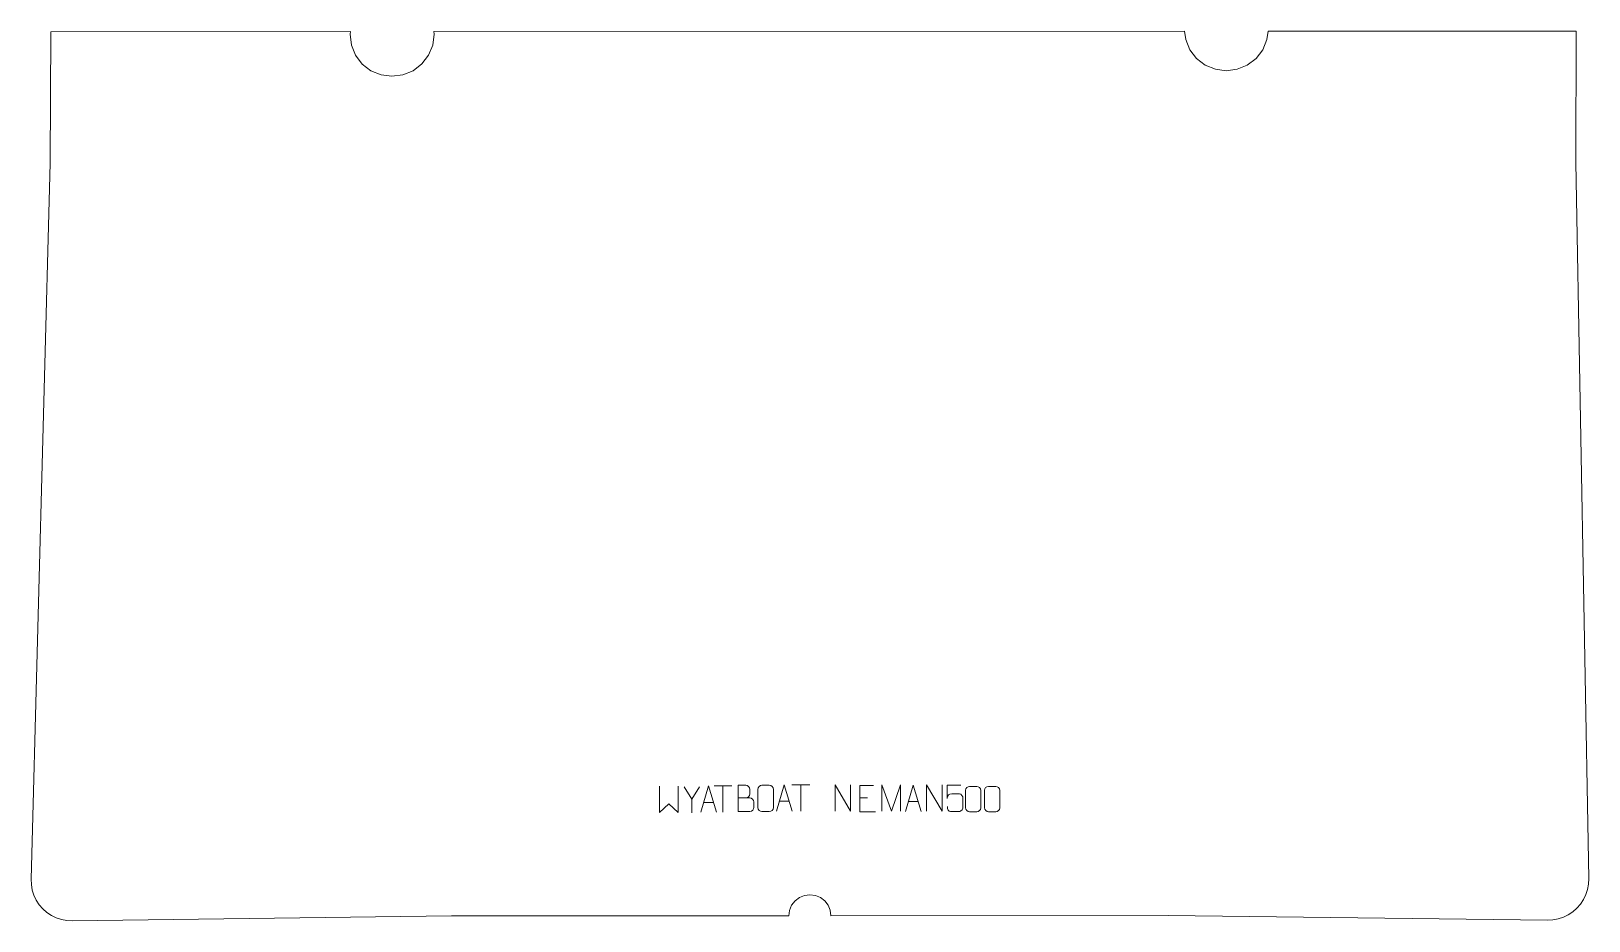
# Model space of a CAD drawing. Header units: millimetres. Extents: x -746 to 735, y -794 to 52.
import ezdxf

# ---------------------------------------------------------------- set-up
doc = ezdxf.new("R2010")
doc.units = ezdxf.units.MM
doc.header["$MEASUREMENT"] = 0
doc.layers.add('layer 1', color=7, linetype='Continuous')

msp = doc.modelspace()

# ---------------------------------------------------------------- linework, layer by layer
at = {"layer": 'layer 1', "color": 242, "lineweight": 9}
msp.add_open_spline([(-707.3223, -794.1889), (-707.3223, -794.1889), (-712.4938, -793.9099), (-712.4938, -793.9099), (-712.4938, -793.9099), (-712.4938, -793.9099), (-717.5773, -792.9427), (-717.5773, -792.9427), (-717.5773, -792.9427), (-717.5773, -792.9427), (-722.4834, -791.3047), (-722.4834, -791.3047), (-722.4834, -791.3047), (-722.4834, -791.3047), (-727.1223, -789.0265), (-727.1223, -789.0265), (-727.1223, -789.0265), (-727.1223, -789.0265), (-731.4134, -786.1471), (-731.4134, -786.1471), (-731.4134, -786.1471), (-731.4134, -786.1471), (-735.2795, -782.7201), (-735.2795, -782.7201), (-735.2795, -782.7201), (-735.2795, -782.7201), (-738.6517, -778.8036), (-738.6517, -778.8036), (-738.6517, -778.8036), (-738.6517, -778.8036), (-741.4694, -774.4703), (-741.4694, -774.4703), (-741.4694, -774.4703), (-741.4694, -774.4703), (-743.6826, -769.7961), (-743.6826, -769.7961), (-743.6826, -769.7961), (-743.6826, -769.7961), (-745.2509, -764.8647), (-745.2509, -764.8647), (-745.2509, -764.8647), (-745.2509, -764.8647), (-746.1481, -759.7641), (-746.1481, -759.7641), (-746.1481, -759.7641), (-746.1481, -759.7641), (-746.3575, -754.5844), (-746.3575, -754.5844), (-746.3575, -754.5844), (-746.3575, -754.5844), (-728.3487, -73.5074), (-728.3487, -73.5074), (-728.3487, -73.5074), (-728.3487, -73.5074), (-727.6491, 51.4831), (-727.6491, 51.4831), (-727.6491, 51.4831), (-727.6491, 51.4831), (-442.694, 51.602), (-442.694, 51.602), (-442.694, 51.602), (-442.694, 51.602), (-443.0358, 49.1018), (-443.0358, 49.1018), (-443.0358, 49.1018), (-443.0358, 49.1018), (-441.7245, 38.7532), (-441.7245, 38.7532), (-441.7245, 38.7532), (-441.7245, 38.7532), (-437.7739, 29.11), (-437.7739, 29.11), (-437.7739, 29.11), (-437.7739, 29.11), (-431.4559, 20.8303), (-431.4559, 20.8303), (-431.4559, 20.8303), (-431.4559, 20.8303), (-423.1992, 14.478), (-423.1992, 14.478), (-423.1992, 14.478), (-423.1992, 14.478), (-413.5661, 10.4875), (-413.5661, 10.4875), (-413.5661, 10.4875), (-413.5661, 10.4875), (-403.2152, 9.1282), (-403.2152, 9.1282), (-403.2152, 9.1282), (-403.2152, 9.1282), (-392.8507, 10.4956), (-392.8507, 10.4956), (-392.8507, 10.4956), (-392.8507, 10.4956), (-383.1787, 14.4952), (-383.1787, 14.4952), (-383.1787, 14.4952), (-383.1787, 14.4952), (-374.8592, 20.8543), (-374.8592, 20.8543), (-374.8592, 20.8543), (-374.8592, 20.8543), (-368.4589, 29.1398), (-368.4589, 29.1398), (-368.4589, 29.1398), (-368.4589, 29.1398), (-364.4133, 38.7853), (-364.4133, 38.7853), (-364.4133, 38.7853), (-364.4133, 38.7853), (-363.0006, 49.1361), (-363.0006, 49.1361), (-363.0006, 49.1361), (-363.0006, 49.1361), (-363.3171, 51.6351), (-363.3171, 51.6351), (-363.3171, 51.6351), (-363.3171, 51.6351), (350.6543, 51.9335), (350.6543, 51.9335), (350.6543, 51.9335), (350.6543, 51.9335), (351.6624, 44.0835), (351.6624, 44.0835), (351.6624, 44.0835), (351.6624, 44.0835), (355.6279, 34.4403), (355.6279, 34.4403), (355.6279, 34.4403), (355.6279, 34.4403), (361.9595, 26.1606), (361.9595, 26.1606), (361.9595, 26.1606), (361.9595, 26.1606), (370.2265, 19.8083), (370.2265, 19.8083), (370.2265, 19.8083), (370.2265, 19.8083), (379.8655, 15.8179), (379.8655, 15.8179), (379.8655, 15.8179), (379.8655, 15.8179), (390.2196, 14.4598), (390.2196, 14.4598), (390.2196, 14.4598), (390.2196, 14.4598), (400.5818, 15.826), (400.5818, 15.826), (400.5818, 15.826), (400.5818, 15.826), (410.2471, 19.8255), (410.2471, 19.8255), (410.2471, 19.8255), (410.2471, 19.8255), (418.5562, 26.1846), (418.5562, 26.1846), (418.5562, 26.1846), (418.5562, 26.1846), (424.9429, 34.4688), (424.9429, 34.4688), (424.9429, 34.4688), (424.9429, 34.4688), (428.9713, 44.1156), (428.9713, 44.1156), (428.9713, 44.1156), (428.9713, 44.1156), (430.0308, 51.9666), (430.0308, 51.9666), (430.0308, 51.9666), (430.0308, 51.9666), (722.9893, 52.0887), (722.9893, 52.0887), (722.9893, 52.0887), (722.9893, 52.0887), (722.661, -72.9015), (722.661, -72.9015), (722.661, -72.9015), (722.661, -72.9015), (735.0685, -753.9649), (735.0685, -753.9649), (735.0685, -753.9649), (735.0685, -753.9649), (734.8168, -759.1445), (734.8168, -759.1445), (734.8168, -759.1445), (734.8168, -759.1445), (733.8784, -764.2451), (733.8784, -764.2451), (733.8784, -764.2451), (733.8784, -764.2451), (732.2689, -769.1788), (732.2689, -769.1788), (732.2689, -769.1788), (732.2689, -769.1788), (730.0169, -773.8553), (730.0169, -773.8553), (730.0169, -773.8553), (730.0169, -773.8553), (727.1638, -778.1911), (727.1638, -778.1911), (727.1638, -778.1911), (727.1638, -778.1911), (723.7595, -782.1097), (723.7595, -782.1097), (723.7595, -782.1097), (723.7595, -782.1097), (719.8663, -785.5412), (719.8663, -785.5412), (719.8663, -785.5412), (719.8663, -785.5412), (715.5508, -788.4231), (715.5508, -788.4231), (715.5508, -788.4231), (715.5508, -788.4231), (710.8928, -790.7059), (710.8928, -790.7059), (710.8928, -790.7059), (710.8928, -790.7059), (705.974, -792.3475), (705.974, -792.3475), (705.974, -792.3475), (705.974, -792.3475), (700.8825, -793.3179), (700.8825, -793.3179), (700.8825, -793.3179), (700.8825, -793.3179), (695.7087, -793.6024), (695.7087, -793.6024), (695.7087, -793.6024), (695.7087, -793.6024), (334.9478, -789.239), (334.9478, -789.239), (334.9478, -789.239), (334.9478, -789.239), (14.2555, -789.3728), (14.2555, -789.3728), (14.2555, -789.3728), (14.2555, -789.3728), (13.5935, -784.1809), (13.5935, -784.1809), (13.5935, -784.1809), (13.5935, -784.1809), (11.6114, -779.3434), (11.6114, -779.3434), (11.6114, -779.3434), (11.6114, -779.3434), (8.4427, -775.1893), (8.4427, -775.1893), (8.4427, -775.1893), (8.4427, -775.1893), (4.3045, -772.0034), (4.3045, -772.0034), (4.3045, -772.0034), (4.3045, -772.0034), (-0.5204, -770.0019), (-0.5204, -770.0019), (-0.5204, -770.0019), (-0.5204, -770.0019), (-5.7055, -769.3204), (-5.7055, -769.3204), (-5.7055, -769.3204), (-5.7055, -769.3204), (-10.8952, -770.0051), (-10.8952, -770.0051), (-10.8952, -770.0051), (-10.8952, -770.0051), (-15.7376, -772.0112), (-15.7376, -772.0112), (-15.7376, -772.0112), (-15.7376, -772.0112), (-19.902, -775.2016), (-19.902, -775.2016), (-19.902, -775.2016), (-19.902, -775.2016), (-23.1051, -779.358), (-23.1051, -779.358), (-23.1051, -779.358), (-23.1051, -779.358), (-25.1271, -784.1968), (-25.1271, -784.1968), (-25.1271, -784.1968), (-25.1271, -784.1968), (-25.8312, -789.39), (-25.8312, -789.39), (-25.8312, -789.39), (-25.8312, -789.39), (-346.5238, -789.5238), (-346.5238, -789.5238), (-346.5238, -789.5238), (-346.5238, -789.5238), (-707.3223, -794.1889), (-707.3223, -794.1889)], degree=3, knots=[0, 0, 0, 0, 0.013513514, 0.013513514, 0.013513514, 0.013513514, 0.027027027, 0.027027027, 0.027027027, 0.027027027, 0.040540541, 0.040540541, 0.040540541, 0.040540541, 0.054054054, 0.054054054, 0.054054054, 0.054054054, 0.067567568, 0.067567568, 0.067567568, 0.067567568, 0.081081081, 0.081081081, 0.081081081, 0.081081081, 0.094594595, 0.094594595, 0.094594595, 0.094594595, 0.108108108, 0.108108108, 0.108108108, 0.108108108, 0.121621622, 0.121621622, 0.121621622, 0.121621622, 0.135135135, 0.135135135, 0.135135135, 0.135135135, 0.148648649, 0.148648649, 0.148648649, 0.148648649, 0.162162162, 0.162162162, 0.162162162, 0.162162162, 0.175675676, 0.175675676, 0.175675676, 0.175675676, 0.189189189, 0.189189189, 0.189189189, 0.189189189, 0.202702703, 0.202702703, 0.202702703, 0.202702703, 0.216216216, 0.216216216, 0.216216216, 0.216216216, 0.22972973, 0.22972973, 0.22972973, 0.22972973, 0.243243243, 0.243243243, 0.243243243, 0.243243243, 0.256756757, 0.256756757, 0.256756757, 0.256756757, 0.27027027, 0.27027027, 0.27027027, 0.27027027, 0.283783784, 0.283783784, 0.283783784, 0.283783784, 0.297297297, 0.297297297, 0.297297297, 0.297297297, 0.310810811, 0.310810811, 0.310810811, 0.310810811, 0.324324324, 0.324324324, 0.324324324, 0.324324324, 0.337837838, 0.337837838, 0.337837838, 0.337837838, 0.351351351, 0.351351351, 0.351351351, 0.351351351, 0.364864865, 0.364864865, 0.364864865, 0.364864865, 0.378378378, 0.378378378, 0.378378378, 0.378378378, 0.391891892, 0.391891892, 0.391891892, 0.391891892, 0.405405405, 0.405405405, 0.405405405, 0.405405405, 0.418918919, 0.418918919, 0.418918919, 0.418918919, 0.432432432, 0.432432432, 0.432432432, 0.432432432, 0.445945946, 0.445945946, 0.445945946, 0.445945946, 0.459459459, 0.459459459, 0.459459459, 0.459459459, 0.472972973, 0.472972973, 0.472972973, 0.472972973, 0.486486486, 0.486486486, 0.486486486, 0.486486486, 0.5, 0.5, 0.5, 0.5, 0.513513514, 0.513513514, 0.513513514, 0.513513514, 0.527027027, 0.527027027, 0.527027027, 0.527027027, 0.540540541, 0.540540541, 0.540540541, 0.540540541, 0.554054054, 0.554054054, 0.554054054, 0.554054054, 0.567567568, 0.567567568, 0.567567568, 0.567567568, 0.581081081, 0.581081081, 0.581081081, 0.581081081, 0.594594595, 0.594594595, 0.594594595, 0.594594595, 0.608108108, 0.608108108, 0.608108108, 0.608108108, 0.621621622, 0.621621622, 0.621621622, 0.621621622, 0.635135135, 0.635135135, 0.635135135, 0.635135135, 0.648648649, 0.648648649, 0.648648649, 0.648648649, 0.662162162, 0.662162162, 0.662162162, 0.662162162, 0.675675676, 0.675675676, 0.675675676, 0.675675676, 0.689189189, 0.689189189, 0.689189189, 0.689189189, 0.702702703, 0.702702703, 0.702702703, 0.702702703, 0.716216216, 0.716216216, 0.716216216, 0.716216216, 0.72972973, 0.72972973, 0.72972973, 0.72972973, 0.743243243, 0.743243243, 0.743243243, 0.743243243, 0.756756757, 0.756756757, 0.756756757, 0.756756757, 0.77027027, 0.77027027, 0.77027027, 0.77027027, 0.783783784, 0.783783784, 0.783783784, 0.783783784, 0.797297297, 0.797297297, 0.797297297, 0.797297297, 0.810810811, 0.810810811, 0.810810811, 0.810810811, 0.824324324, 0.824324324, 0.824324324, 0.824324324, 0.837837838, 0.837837838, 0.837837838, 0.837837838, 0.851351351, 0.851351351, 0.851351351, 0.851351351, 0.864864865, 0.864864865, 0.864864865, 0.864864865, 0.878378378, 0.878378378, 0.878378378, 0.878378378, 0.891891892, 0.891891892, 0.891891892, 0.891891892, 0.905405405, 0.905405405, 0.905405405, 0.905405405, 0.918918919, 0.918918919, 0.918918919, 0.918918919, 0.932432432, 0.932432432, 0.932432432, 0.932432432, 0.945945946, 0.945945946, 0.945945946, 0.945945946, 0.959459459, 0.959459459, 0.959459459, 0.959459459, 0.972972973, 0.972972973, 0.972972973, 0.972972973, 1, 1, 1, 1], dxfattribs=at)
at = {"layer": 'layer 1', "color": 250, "lineweight": 9}
for points, knots in [([(-148.798, -666.0163), (-148.798, -666.0163), (-148.798, -690.9743), (-148.798, -690.9743), (-148.798, -690.9743), (-148.798, -690.9743), (-139.9553, -682.9096), (-139.9553, -682.9096), (-139.9553, -682.9096), (-139.9553, -682.9096), (-131.1129, -690.9737), (-131.1129, -690.9737), (-131.1129, -690.9737), (-131.1129, -690.9737), (-131.1129, -666.0163), (-131.1129, -666.0163)], [0, 0, 0, 0, 0.2, 0.2, 0.2, 0.2, 0.4, 0.4, 0.4, 0.4, 0.6, 0.6, 0.6, 0.6, 1, 1, 1, 1]), ([(-110.7905, -666.5963), (-110.7905, -666.5963), (-118.1129, -678.495), (-118.1129, -678.495), (-118.1129, -678.495), (-118.1129, -678.495), (-118.1122, -691.5499), (-118.1122, -691.5499)], [0, 0, 0, 0, 0.333333333, 0.333333333, 0.333333333, 0.333333333, 1, 1, 1, 1]), ([(-109.559, -690.7479), (-109.559, -690.7479), (-102.188, -665.7944), (-102.188, -665.7944), (-102.188, -665.7944), (-102.188, -665.7944), (-94.6181, -690.7479), (-94.6181, -690.7479)], [0, 0, 0, 0, 0.333333333, 0.333333333, 0.333333333, 0.333333333, 1, 1, 1, 1]), ([(-73.8355, -677.2715), (-70.1969, -677.2711), (-66.6098, -677.2711), (-62.9704, -677.2715), (-62.9704, -677.2715), (-60.995, -677.2888), (-59.0714, -679.0249), (-59.0714, -681.0745), (-59.0714, -681.0745), (-59.0718, -682.2031), (-59.0718, -685.2525), (-59.0714, -686.3814), (-59.0714, -686.3814), (-59.0538, -688.2393), (-60.5959, -690.2532), (-62.9174, -690.2363), (-62.9174, -690.2363), (-66.5572, -690.2359), (-70.1966, -690.2359), (-73.8355, -690.2363), (-73.8355, -690.2363), (-73.8355, -681.918), (-73.8355, -673.6002), (-73.8355, -665.2827), (-73.8355, -665.2827), (-71.4618, -665.2827), (-69.0877, -665.2827), (-66.7135, -665.2827), (-66.7135, -665.2827), (-65.0327, -665.2651), (-62.9359, -667.1756), (-62.9182, -669.138), (-62.9182, -669.138), (-62.9186, -671.2041), (-62.9186, -671.3501), (-62.9182, -673.4166), (-62.9182, -673.4166), (-62.9009, -675.4827), (-64.7554, -677.2888), (-66.7654, -677.2715)], [0, 0, 0, 0, 0.090909091, 0.090909091, 0.090909091, 0.090909091, 0.181818182, 0.181818182, 0.181818182, 0.181818182, 0.272727273, 0.272727273, 0.272727273, 0.272727273, 0.363636364, 0.363636364, 0.363636364, 0.363636364, 0.454545455, 0.454545455, 0.454545455, 0.454545455, 0.545454545, 0.545454545, 0.545454545, 0.545454545, 0.636363636, 0.636363636, 0.636363636, 0.636363636, 0.727272727, 0.727272727, 0.727272727, 0.727272727, 0.818181818, 0.818181818, 0.818181818, 0.818181818, 1, 1, 1, 1]), ([(-51.3551, -665.283), (-49.0294, -665.283), (-46.7033, -665.283), (-44.3772, -665.283), (-44.3772, -665.283), (-42.4306, -665.2474), (-40.4392, -666.739), (-40.4125, -669.1766), (-40.4125, -669.1766), (-40.4129, -674.9235), (-40.4129, -680.6708), (-40.4125, -686.4185), (-40.4125, -686.4185), (-40.5523, -688.7419), (-42.2295, -690.2215), (-44.3772, -690.2323), (-44.3772, -690.2323), (-46.7091, -690.2319), (-49.041, -690.2319), (-51.3725, -690.2323), (-51.3725, -690.2323), (-53.2975, -690.3377), (-55.2696, -688.4532), (-55.2584, -686.4359), (-55.2584, -686.4359), (-55.2581, -680.6658), (-55.2581, -674.8961), (-55.2584, -669.1268), (-55.2584, -669.1268), (-55.2542, -666.9887), (-53.5075, -665.2695), (-51.3551, -665.283)], [0, 0, 0, 0, 0.111111111, 0.111111111, 0.111111111, 0.111111111, 0.222222222, 0.222222222, 0.222222222, 0.222222222, 0.333333333, 0.333333333, 0.333333333, 0.333333333, 0.444444444, 0.444444444, 0.444444444, 0.444444444, 0.555555556, 0.555555556, 0.555555556, 0.555555556, 0.666666667, 0.666666667, 0.666666667, 0.666666667, 0.777777778, 0.777777778, 0.777777778, 0.777777778, 1, 1, 1, 1]), ([(-37.559, -689.7479), (-37.559, -689.7479), (-30.188, -664.7944), (-30.188, -664.7944), (-30.188, -664.7944), (-30.188, -664.7944), (-22.6181, -689.7479), (-22.6181, -689.7479)], [0, 0, 0, 0, 0.333333333, 0.333333333, 0.333333333, 0.333333333, 1, 1, 1, 1]), ([(18.2696, -689.7479), (18.2696, -689.7479), (18.2696, -664.7944), (18.2696, -664.7944), (18.2696, -664.7944), (18.2696, -664.7944), (32.9244, -689.7479), (32.9244, -689.7479), (32.9244, -689.7479), (32.9244, -689.7479), (32.9244, -664.7944), (32.9244, -664.7944)], [0, 0, 0, 0, 0.25, 0.25, 0.25, 0.25, 0.5, 0.5, 0.5, 0.5, 1, 1, 1, 1]), ([(54.6302, -665.3915), (54.6302, -665.3915), (41.7563, -665.3915), (41.7563, -665.3915), (41.7563, -665.3915), (41.7563, -665.3915), (41.7563, -690.3451), (41.7563, -690.3451), (41.7563, -690.3451), (41.7563, -690.3451), (56.6221, -690.3451), (56.6221, -690.3451)], [0, 0, 0, 0, 0.25, 0.25, 0.25, 0.25, 0.5, 0.5, 0.5, 0.5, 1, 1, 1, 1]), ([(62.8071, -689.7501), (62.8071, -689.7501), (62.8071, -664.7922), (62.8071, -664.7922), (62.8071, -664.7922), (62.8071, -664.7922), (71.7322, -689.7501), (71.7322, -689.7501), (71.7322, -689.7501), (71.7322, -689.7501), (80.4921, -664.7927), (80.4921, -664.7927), (80.4921, -664.7927), (80.4921, -664.7927), (80.4921, -689.7501), (80.4921, -689.7501)], [0, 0, 0, 0, 0.2, 0.2, 0.2, 0.2, 0.4, 0.4, 0.4, 0.4, 0.6, 0.6, 0.6, 0.6, 1, 1, 1, 1]), ([(85.2465, -690.0439), (85.2465, -690.0439), (92.6175, -665.0904), (92.6175, -665.0904), (92.6175, -665.0904), (92.6175, -665.0904), (100.1874, -690.0439), (100.1874, -690.0439)], [0, 0, 0, 0, 0.333333333, 0.333333333, 0.333333333, 0.333333333, 1, 1, 1, 1]), ([(105.2696, -689.7479), (105.2696, -689.7479), (105.2696, -664.7944), (105.2696, -664.7944), (105.2696, -664.7944), (105.2696, -664.7944), (119.9244, -689.7479), (119.9244, -689.7479), (119.9244, -689.7479), (119.9244, -689.7479), (119.9244, -664.7944), (119.9244, -664.7944)], [0, 0, 0, 0, 0.25, 0.25, 0.25, 0.25, 0.5, 0.5, 0.5, 0.5, 1, 1, 1, 1]), ([(137.7837, -665.1649), (137.7837, -665.1649), (124.932, -665.1649), (124.932, -665.1649), (124.932, -665.1649), (124.9323, -669.3955), (124.9323, -673.6264), (124.932, -677.8576), (124.932, -677.8576), (124.9317, -674.5475), (126.5627, -673.4757), (129.3747, -673.4152), (129.3747, -673.4152), (131.8143, -673.4149), (134.2538, -673.4149), (136.693, -673.4152), (136.693, -673.4152), (138.3428, -673.4084), (139.8177, -675.7889), (139.8462, -677.8576), (139.8462, -677.8576), (139.8459, -680.4449), (139.8459, -683.0325), (139.8462, -685.6202), (139.8462, -685.6202), (139.8924, -687.5796), (138.393, -690.0159), (136.7671, -690.0744), (136.7671, -690.0744), (134.8106, -690.0741), (129.9156, -690.0741), (127.9586, -690.0744), (127.9586, -690.0744), (126.1131, -690.0832), (125.006, -688.1184), (124.9852, -685.5673)], [0, 0, 0, 0, 0.1, 0.1, 0.1, 0.1, 0.2, 0.2, 0.2, 0.2, 0.3, 0.3, 0.3, 0.3, 0.4, 0.4, 0.4, 0.4, 0.5, 0.5, 0.5, 0.5, 0.6, 0.6, 0.6, 0.6, 0.7, 0.7, 0.7, 0.7, 0.8, 0.8, 0.8, 0.8, 1, 1, 1, 1]), ([(146.1109, -666.3314), (148.3849, -666.3314), (150.6593, -666.3314), (152.9337, -666.3314), (152.9337, -666.3314), (154.837, -666.2972), (156.7842, -667.7333), (156.8103, -670.0804), (156.8103, -670.0804), (156.8099, -675.6137), (156.8099, -681.1473), (156.8103, -686.6814), (156.8103, -686.6814), (156.6736, -688.9184), (155.0337, -690.343), (152.9337, -690.3534), (152.9337, -690.3534), (150.6536, -690.353), (148.3736, -690.353), (146.0939, -690.3534), (146.0939, -690.3534), (144.2116, -690.4549), (142.2833, -688.6404), (142.2943, -686.6981), (142.2943, -686.6981), (142.2947, -681.1425), (142.2947, -675.5873), (142.2943, -670.0324), (142.2943, -670.0324), (142.2984, -667.9738), (144.0063, -666.3184), (146.1109, -666.3314)], [0, 0, 0, 0, 0.111111111, 0.111111111, 0.111111111, 0.111111111, 0.222222222, 0.222222222, 0.222222222, 0.222222222, 0.333333333, 0.333333333, 0.333333333, 0.333333333, 0.444444444, 0.444444444, 0.444444444, 0.444444444, 0.555555556, 0.555555556, 0.555555556, 0.555555556, 0.666666667, 0.666666667, 0.666666667, 0.666666667, 0.777777778, 0.777777778, 0.777777778, 0.777777778, 1, 1, 1, 1]), ([(164.1109, -666.3314), (166.3849, -666.3314), (168.6593, -666.3314), (170.9337, -666.3314), (170.9337, -666.3314), (172.837, -666.2972), (174.7842, -667.7333), (174.8103, -670.0804), (174.8103, -670.0804), (174.8099, -675.6137), (174.8099, -681.1473), (174.8103, -686.6814), (174.8103, -686.6814), (174.6736, -688.9184), (173.0337, -690.343), (170.9337, -690.3534), (170.9337, -690.3534), (168.6536, -690.353), (166.3736, -690.353), (164.0939, -690.3534), (164.0939, -690.3534), (162.2116, -690.4549), (160.2833, -688.6404), (160.2943, -686.6981), (160.2943, -686.6981), (160.2947, -681.1425), (160.2947, -675.5873), (160.2943, -670.0324), (160.2943, -670.0324), (160.2984, -667.9738), (162.0063, -666.3184), (164.1109, -666.3314)], [0, 0, 0, 0, 0.111111111, 0.111111111, 0.111111111, 0.111111111, 0.222222222, 0.222222222, 0.222222222, 0.222222222, 0.333333333, 0.333333333, 0.333333333, 0.333333333, 0.444444444, 0.444444444, 0.444444444, 0.444444444, 0.555555556, 0.555555556, 0.555555556, 0.555555556, 0.666666667, 0.666666667, 0.666666667, 0.666666667, 0.777777778, 0.777777778, 0.777777778, 0.777777778, 1, 1, 1, 1])]:
    msp.add_open_spline(points, degree=3, knots=knots, dxfattribs=at)
for points in [[(-118.1129, -678.495), (-118.1129, -678.495), (-125.4338, -666.5963), (-125.4338, -666.5963)], [(-96.8966, -665.8179), (-96.8966, -665.8179), (-79.9094, -665.8179), (-79.9094, -665.8179)], [(-88.4028, -690.7479), (-88.4028, -690.7479), (-88.4028, -665.7944), (-88.4028, -665.7944)], [(-22.8966, -664.8179), (-22.8966, -664.8179), (-5.9094, -664.8179), (-5.9094, -664.8179)], [(-14.4028, -689.7479), (-14.4028, -689.7479), (-14.4028, -664.7944), (-14.4028, -664.7944)], [(-34.8364, -680.4985), (-34.8364, -680.4985), (-25.3407, -680.4985), (-25.3407, -680.4985)], [(41.7563, -677.2712), (41.7563, -677.2712), (48.9244, -677.2712), (48.9244, -677.2712)], [(87.9691, -680.7945), (87.9691, -680.7945), (97.4648, -680.7945), (97.4648, -680.7945)], [(-106.8364, -681.4985), (-106.8364, -681.4985), (-97.3407, -681.4985), (-97.3407, -681.4985)]]:
    msp.add_open_spline(points, degree=3, dxfattribs=at)

doc.saveas('drawing.dxf')
